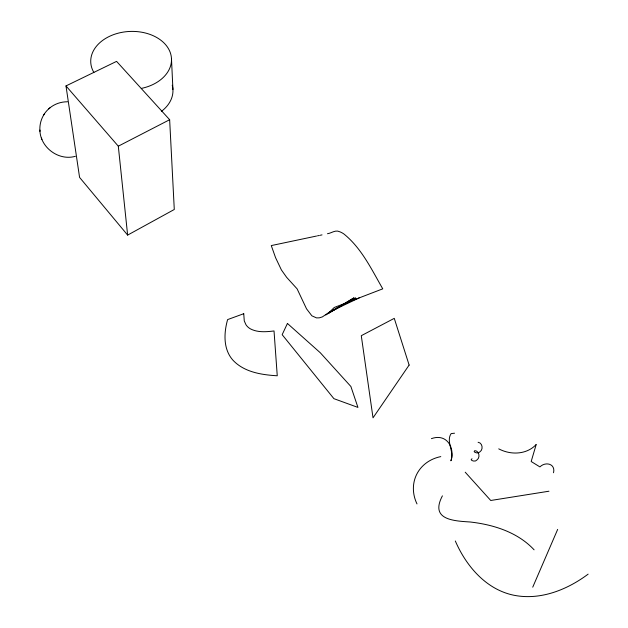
<?xml version="1.0" encoding="UTF-8"?>
<svg xmlns="http://www.w3.org/2000/svg" width="628" height="628" viewBox="0 0 628 628"><rect width="100%" height="100%" fill="white"/><g stroke="black" fill="none" stroke-linecap="round" stroke-linejoin="round"><path stroke-width="0.94" d="M442.41 495.853C429.795 519.662 453.204 520.918 470.034 521.978C493.42 524.608 517.645 532.152 534.098 549.822M532.74 587.172L557.664 529.396M49.235 108.416C42.885 113.786 39.344 122.24 39.909 130.538M43.615 115.097L44.039 114.445M44.156 114.249L44.564 113.605M49.534 108.157C54.51 103.95 61.049 101.697 67.549 101.783M48.764 108.817L49.981 107.781M316.551 236.034L271.28 245.579L275.582 257.708L281.407 269.946L286.635 277.325L297.107 288.849L306.535 308.835L311.881 315.821L316.504 317.894L319.252 317.846L322.345 316.912L329.779 311.881L334.253 307.477L382.758 288.841C371.611 269.53 361.579 248.178 343.838 233.93A27.467 11.461 58.9 0 0 339.811 231.795C335.438 229.479 331.6 233.192 327.463 233.734M588.138 574.133C567.037 589.92 539.954 600.706 513.359 595.132C485.797 589.252 466.055 565.844 455.316 540.983M325.83 314.973L338.28 307.406M342.425 304.886L354.051 297.821L340.894 305.703M339.253 306.684L327.745 313.576L342.134 305.546M345.518 303.654L355.676 297.986L329.779 311.881L359.161 297.908M127.633 235.1L174.286 209.485L169.646 119.713L116.573 61.371L65.987 85.926L79.575 177.394L127.633 235.1L118.307 146.183L65.987 85.926M118.307 146.183L169.646 119.713M75.415 156.286C58.671 161.215 40.161 147.337 39.878 130.027M317.462 235.845L319.291 235.461M320.202 235.264L322.023 234.88M431.42 438.658C446.508 433.132 455.245 447.434 450.896 460.811C454.798 452.136 445.621 441.657 451.132 433.603L454.531 433.21M548.958 491.214L490.743 500.485L465.215 472.201M471.989 458.73C468.904 460.245 475.451 462.467 476.895 459.994C480.491 457.663 479.274 450.723 474.76 450.621C472.193 452.16 478.371 454.24 479.902 451.854C483.513 449.53 482.524 442.826 478.096 442.261M41.424 138.089L41.935 139.416M39.941 130.93L39.972 131.44M171.468 58.459L172.928 89.482M553.535 472.758C555.717 463.676 545.418 461.321 539.907 466.91L531.178 461.509L536.21 444.443A31.11 26.297 23.9 0 1 498.734 448.855M93.878 72.471A40.404 29.069 -2.3 0 1 117.255 33.441A40.404 29.069 -2.3 0 1 169.662 51.049A40.404 29.069 -2.3 0 1 141.331 88.415M172.245 85.243A39.234 28.778 -2.6 0 1 161.537 111.266M416.992 503.923A39.847 35.231 25 0 1 440.793 456.611M243.743 313.71L244.268 320.892L245.941 324.692A13.8 11.618 2.3 0 0 250.439 328.868C257.661 332.652 266.201 331.906 274.028 330.956L277.254 375.779C261.499 374.838 243.915 372.161 232.705 359.93C223.089 348.87 223.858 332.856 227.611 319.597L243.743 313.71M287.428 323.451L282.168 334.685L333.9 398.662L357.936 407.415L350.887 386.487L320.304 352.771L287.428 323.451M409.126 365.064L373.024 417.84L361.281 335.697L394.266 318.349L409.126 365.064"/></g></svg>
